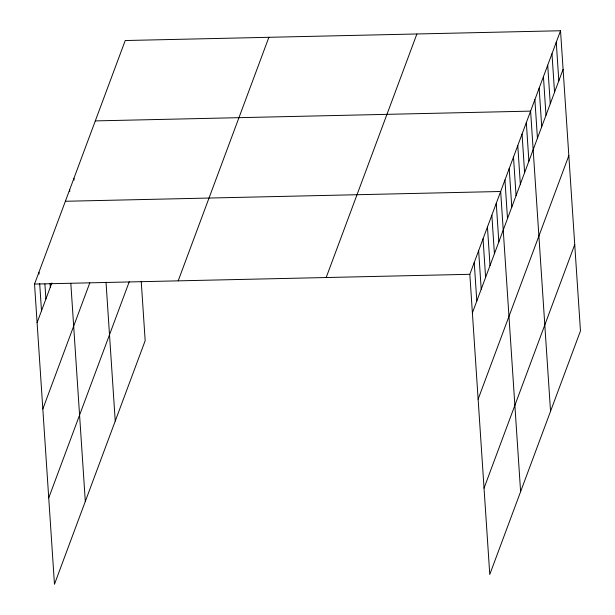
<?xml version="1.0" encoding="UTF-8"?>
<svg xmlns="http://www.w3.org/2000/svg" width="615" height="615" viewBox="0 0 615 615"><rect width="100%" height="100%" fill="white"/><g stroke="black" fill="none" stroke-linecap="round" stroke-linejoin="round"><path stroke-width="0.92" d="M141.227 281.293L145.171 340.695L54.466 584.25L34.532 284.076L125.229 40.529L560.534 30.75L580.468 330.924L489.771 574.471L469.829 274.305L560.534 30.75M37.092 322.652L51.883 282.938M42.827 408.983L89.782 282.9M48.731 497.927L129.242 281.755M178.181 280.855L268.886 37.3M326.181 277.526L416.885 33.979M472.389 312.881L563.094 69.326M478.124 399.204L568.829 155.656M484.036 488.149L574.733 244.593M95.302 120.901L530.599 111.123L550.54 411.297M65.367 201.274L500.671 191.496L520.605 491.669M34.532 284.076L469.829 274.305M556.26 42.235L558.82 80.811M551.978 53.713L554.546 92.288M547.704 65.198L550.264 103.774M543.429 76.675L545.989 115.251M539.155 88.16L541.715 126.736M534.873 99.638L537.441 138.214M526.325 122.6L528.885 161.184M522.05 134.085L524.61 172.661M517.776 145.571L520.336 184.146M513.494 157.048L516.062 195.624M509.22 168.533L511.78 207.109M504.946 180.011L507.506 218.586M496.267 203.327L498.827 241.903M491.854 215.15L494.422 253.734M487.449 226.981L490.017 265.557M483.044 238.812L485.612 277.388M478.639 250.643L481.207 289.219M474.234 262.474L476.794 301.05M106.011 282.147L115.236 421.067M73.923 178.304L74.046 180.187M69.641 189.789L69.772 191.672M70.833 283.477L85.308 501.44M50.061 283.4L50.307 287.167M44.903 283.938L45.902 298.998M38.937 272.245L39.06 274.129M39.683 283.538L41.497 310.829"/></g></svg>
